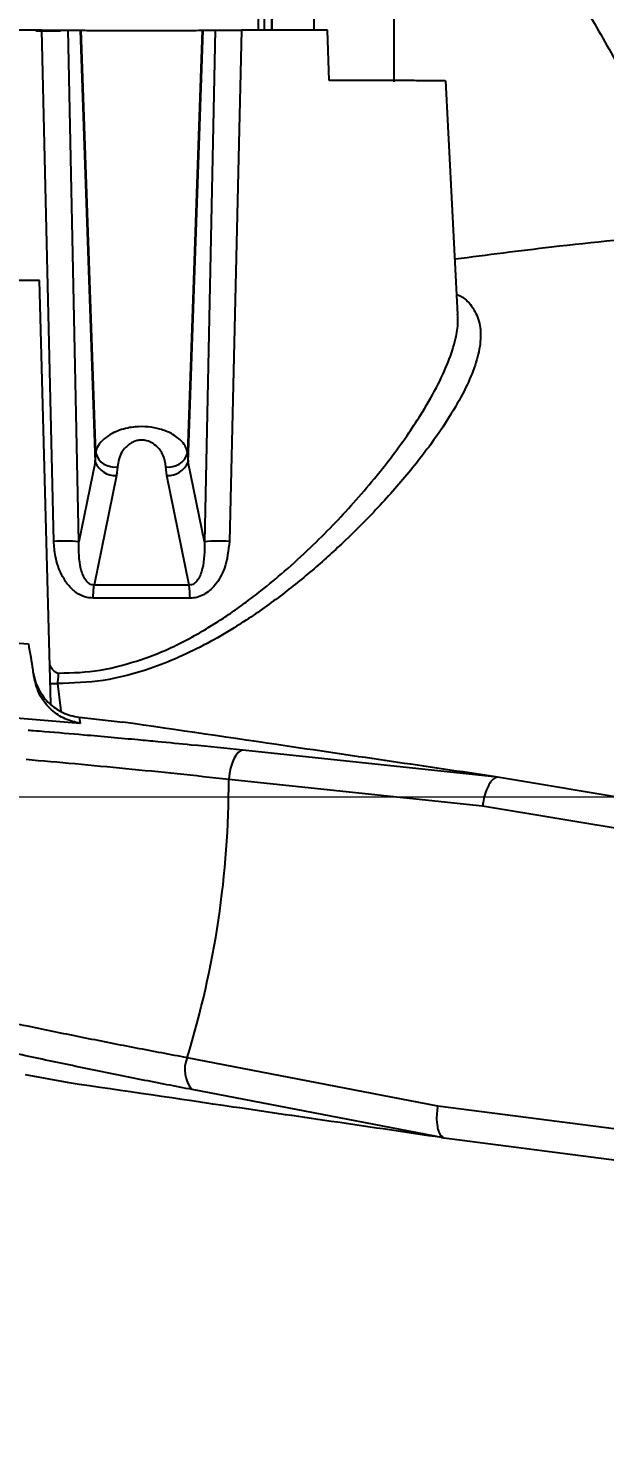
# Model space of a CAD drawing. Header units: millimetres. Extents: x 2003 to 4439, y 563 to 2285.
# Drawn here: x 2892.4 to 2949.7, y 840.8 to 982.2 of the extents above; entities that cross this region are included whole.
import ezdxf

# ---------------------------------------------------------------- set-up
doc = ezdxf.new("R2010")
doc.units = ezdxf.units.MM
doc.layers.add('AM_5', color=3, linetype='Continuous', lineweight=25)
doc.styles.add('SLDTEXTSTYLE1', font='txt.shx', dxfattribs={"width": 0.7, "bigfont": 'gbcbig.shx'})
doc.dimstyles.new('SLDDIMSTYLE12$0', dxfattribs={"dimtxt": 12, "dimasz": 10, "dimexe": 0, "dimexo": 0.0625, "dimgap": 0.875, "dimtad": 1, "dimdec": 1, "dimlfac": 1.8, "dimrnd": 1e-09, "dimzin": 12, "dimdsep": 46, "dimtxsty": 'SLDTEXTSTYLE1', "dimcen": 0.09, "dimdle": 8.16, "dimclrd": 3, "dimclre": 3, "dimadec": 0, "dimazin": 3, "dimtfac": 1, "dimtdec": 1, "dimtofl": 0, "dimtmove": 0, "dimatfit": 3, "dimfxl": 0, "dimfrac": 2, "dimtolj": 1, "dimlwd": 5, "dimlwe": 5, "dimarcsym": 0})
doc.dimstyles.new('SLDDIMSTYLE12$3', dxfattribs={"dimtxt": 12, "dimasz": 10, "dimexe": 0, "dimexo": 0.0625, "dimgap": 0.875, "dimtad": 1, "dimdec": 1, "dimlfac": 1.8, "dimrnd": 1e-09, "dimzin": 12, "dimdsep": 46, "dimtxsty": 'SLDTEXTSTYLE1', "dimcen": 0.09, "dimdle": 8.16, "dimclrd": 3, "dimclre": 3, "dimadec": 0, "dimazin": 3, "dimtfac": 1, "dimtdec": 1, "dimtofl": 0, "dimtmove": 0, "dimatfit": 3, "dimfxl": 0, "dimfrac": 2, "dimtolj": 1, "dimlwd": 5, "dimlwe": 5, "dimarcsym": 0})

# ---------------------------------------------------------------- blocks, each defined once
blk = doc.blocks.new('*D50')
at = {"layer": 'AM_5', "color": 3, "lineweight": 5, "transparency": 16777216}
blk.add_line((2818.38, 906.17), (2818.38, 1083.4), dxfattribs=at)
at = {"layer": 'AM_5', "color": 3, "linetype": 'Continuous', "lineweight": 5, "transparency": 16777216}
for p, q in [((2828.38, 1083.4), (2985.62, 1083.4)), ((2995.62, 979.96), (2995.62, 1083.4))]:
    blk.add_line(p, q, dxfattribs=at)
at = {"layer": 'AM_5', "color": 3, "transparency": 16777216}
for points in [[(2828.38, 1085.07), (2828.38, 1081.73), (2818.38, 1083.4)], [(2985.62, 1085.07), (2985.62, 1081.73), (2995.62, 1083.4)]]:
    blk.add_solid(points, dxfattribs=at)
at = {"layer": 'Defpoints', "color": 0, "transparency": 16777216}
for p in [(2995.62, 1083.4), (2995.62, 979.9), (2818.38, 906.1)]:
    blk.add_point(p, dxfattribs=at)
at = {"layer": 'AM_5', "color": 0, "transparency": 16777216, "insert": (2907, 1090.28), "char_height": 12, "attachment_point": 5, "style": 'SLDTEXTSTYLE1'}
blk.add_mtext('\\A1;178', dxfattribs=at)
blk = doc.blocks.new('*D43')
at = {"layer": 'AM_5', "color": 3, "lineweight": 5, "transparency": 16777216}
blk.add_line((3111.59, 1023.11), (3142.84, 1023.11), dxfattribs=at)
at = {"layer": 'AM_5', "color": 3, "linetype": 'Continuous', "lineweight": 5, "transparency": 16777216}
for p, q in [((3142.84, 1013.11), (3142.84, 915.66)), ((2818.46, 905.66), (3142.84, 905.66))]:
    blk.add_line(p, q, dxfattribs=at)
at = {"layer": 'AM_5', "color": 3, "transparency": 16777216}
for points in [[(3141.17, 1013.11), (3144.51, 1013.11), (3142.84, 1023.11)], [(3141.17, 915.66), (3144.51, 915.66), (3142.84, 905.66)]]:
    blk.add_solid(points, dxfattribs=at)
at = {"layer": 'Defpoints', "color": 0, "transparency": 16777216}
for p in [(3111.53, 1023.11), (2818.39, 905.66), (3142.84, 905.66)]:
    blk.add_point(p, dxfattribs=at)
at = {"layer": 'AM_5', "color": 0, "transparency": 16777216, "insert": (3135.97, 964.39), "char_height": 12, "attachment_point": 5, "rotation": 90, "style": 'SLDTEXTSTYLE1'}
blk.add_mtext('\\A1;115', dxfattribs=at)
blk = doc.blocks.new('*D44')
at = {"layer": 'AM_5', "color": 3, "linetype": 'Continuous', "lineweight": 5, "transparency": 16777216}
blk.add_line((2964.81, 1074.37), (2939, 1042.32), dxfattribs=at)
at = {"layer": 'AM_5', "color": 3, "lineweight": 5, "transparency": 16777216}
for p, q in [((2885.6, 976.12), (2885.78, 976.12)), ((2885.69, 976.03), (2885.69, 976.21))]:
    blk.add_line(p, q, dxfattribs=at)
at = {"layer": 'AM_5', "color": 3, "transparency": 16777216}
blk.add_solid([(2937.71, 1043.37), (2940.3, 1041.27), (2932.73, 1034.53)], dxfattribs=at)
at = {"layer": 'Defpoints', "color": 0, "transparency": 16777216}
for p in [(2932.73, 1034.53), (2838.65, 917.71)]:
    blk.add_point(p, dxfattribs=at)
at = {"layer": 'AM_5', "color": 0, "transparency": 16777216, "insert": (2949.69, 1066.55), "char_height": 12, "attachment_point": 5, "rotation": 51.1543, "style": 'SLDTEXTSTYLE1'}
blk.add_mtext('\\A1;%%C420', dxfattribs=at)

msp = doc.modelspace()

# ---------------------------------------------------------------- linework, layer by layer
at = {"color": 7, "linetype": 'Continuous', "lineweight": 25}
for p, q in [((2915.252, 981.992), (2915.252, 983.492)), ((2915.845, 981.981), (2915.845, 983.491)), ((2916.561, 983.482), (2916.561, 981.982)), ((2916.62, 981.979), (2916.62, 983.479)), ((2920.768, 983.492), (2920.768, 982.032)), ((2928.768, 976.892), (2928.768, 983.492)), ((2893.103, 981.978), (2895.548, 981.98)), ((2894.883, 931.118), (2893.697, 982.04)), ((2897.357, 931.08), (2896.298, 982.037)), ((2896.298, 982.037), (2897.509, 982.026)), ((2897.509, 982.026), (2898.999, 939.007)), ((2897.509, 982.026), (2897.588, 982.025)), ((2899.049, 939.895), (2897.588, 982.025)), ((2909.654, 982.025), (2908.192, 939.895)), ((2908.242, 939.007), (2909.732, 982.026)), ((2909.654, 982.025), (2909.732, 982.026)), ((2909.732, 982.026), (2910.943, 982.037)), ((2910.943, 982.037), (2909.884, 931.08)), ((2913.544, 982.04), (2912.358, 931.118)), ((2922.278, 977.03), (2922.128, 982.03)), ((2935.103, 953.699), (2933.882, 976.979)), ((2894.575, 914.93), (2893.471, 957.094)), ((2898.999, 939.007), (2897.357, 931.08)), ((2898.999, 939.007), (2899.049, 939.895)), ((2908.192, 939.895), (2908.242, 939.007)), ((2909.884, 931.08), (2908.242, 939.007)), ((2901.105, 937.661), (2898.89, 926.761)), ((2901.21, 938.548), (2901.105, 937.661)), ((2906.136, 937.661), (2906.032, 938.548)), ((2908.352, 926.761), (2906.136, 937.661)), ((2883.815, 921.583), (2892.353, 920.895)), ((2892.83, 918.016), (2893.096, 916.978)), ((2894.522, 916.965), (2895.255, 916.947)), ((2895.255, 916.947), (2895.581, 914.238)), ((2897.491, 912.986), (2883.213, 914.136)), ((2897.4, 913.61), (2901.76, 913.116)), ((2897.4, 913.61), (2897.491, 912.986)), ((2939.037, 907.625), (2913.697, 910.304)), ((2964.278, 903.396), (2938.839, 907.669)), ((2912.293, 907.43), (2937.56, 904.786)), ((2937.56, 904.786), (2971.212, 899.173)), ((2933.091, 874.866), (2908.147, 879.674)), ((2896.393, 877.17), (2892.075, 877.962)), ((2933.673, 871.709), (2908.649, 876.504)), ((2966.923, 870.464), (2933.091, 874.866)), ((2933.47, 871.723), (2959.055, 868.424))]:
    msp.add_line(p, q, dxfattribs=at)
at = {"color": 7, "linetype": 'Continuous', "lineweight": 25, "flags": 128}
for points in [[(2908.352, 926.761), (2907.174, 926.761), (2905.992, 926.762), (2904.807, 926.762), (2903.621, 926.762), (2902.434, 926.762), (2901.249, 926.762), (2900.067, 926.761), (2898.89, 926.761)], [(2908.437, 925.453), (2907.238, 925.453), (2906.035, 925.453), (2904.829, 925.453), (2903.621, 925.453), (2902.413, 925.453), (2901.206, 925.453), (2900.003, 925.453), (2898.804, 925.453)], [(2913.697, 910.304), (2913.466, 910.238), (2913.235, 910.068), (2913.012, 909.799), (2912.806, 909.441), (2912.625, 909.008), (2912.476, 908.516), (2912.364, 907.984), (2912.293, 907.43)]]:
    msp.add_lwpolyline(points, dxfattribs=at)
at = {"color": 7, "linetype": 'Continuous', "lineweight": 25}
for centre, radius, start, end in [((2901.049, 939.894), 2.234, 203.39428, 271.42772), ((2900.895, 940.449), 1.927, 196.70211, 279.40565), ((2906.346, 940.449), 1.927, 260.59454, 343.29737), ((2906.192, 939.894), 2.234, 268.57245, 336.60531), ((2895.873, 914.974), 16.174, 84.73329, 93.50893), ((2911.368, 914.974), 16.174, 86.49111, 95.26667), ((2898.412, 925.457), 10.025, 359.97591, 7.47448), ((2818.621, 907.233), 93.672, 342.88971, 0.12059), ((2910.981, 878.498), 3.068, 157.4808, 220.53113)]:
    msp.add_arc(centre, radius, start, end, dxfattribs=at)
for points, knots in [([(2818.188, 736.933), (2820.748, 736.958), (2824.328, 736.993), (2829.598, 737.272), (2834.062, 737.607), (2839.378, 738.173), (2844.947, 738.946), (2850.76, 739.956), (2856.732, 741.212), (2862.808, 742.723), (2868.946, 744.493), (2875.111, 746.527), (2881.274, 748.827), (2887.411, 751.392), (2893.499, 754.223), (2899.519, 757.316), (2905.452, 760.671), (2911.281, 764.283), (2916.991, 768.149), (2922.566, 772.263), (2927.993, 776.62), (2933.259, 781.214), (2938.35, 786.039), (2943.255, 791.086), (2947.962, 796.349), (2952.46, 801.819), (2956.738, 807.488), (2960.787, 813.345), (2964.597, 819.381), (2968.158, 825.587), (2971.463, 831.952), (2974.504, 838.464), (2977.273, 845.114), (2979.764, 851.888), (2981.969, 858.776), (2983.884, 865.765), (2985.502, 872.842), (2986.82, 879.996), (2987.833, 887.213), (2988.538, 894.48), (2988.93, 901.784), (2989.009, 909.112), (2988.772, 916.45), (2988.218, 923.785), (2987.346, 931.102), (2986.156, 938.39), (2984.648, 945.632), (2982.823, 952.817), (2980.682, 959.93), (2978.228, 966.957), (2975.463, 973.886), (2972.391, 980.702), (2969.014, 987.393), (2965.336, 993.945), (2961.362, 1000.345), (2957.097, 1006.58), (2952.546, 1012.638), (2947.714, 1018.506), (2942.607, 1024.173), (2937.23, 1029.625), (2931.784, 1034.673), (2926.31, 1039.325), (2920.852, 1043.595), (2915.227, 1047.637), (2909.446, 1051.445), (2903.518, 1055.013), (2897.456, 1058.335), (2891.27, 1061.406), (2884.973, 1064.219), (2878.58, 1066.771), (2872.105, 1069.057), (2865.567, 1071.073), (2858.992, 1072.816), (2852.419, 1074.281), (2845.925, 1075.462), (2839.636, 1076.359), (2834.112, 1076.943), (2829.229, 1077.31), (2824.405, 1077.55), (2818.431, 1077.667), (2812.914, 1077.557), (2807.645, 1077.285), (2803.18, 1076.948), (2797.864, 1076.383), (2792.295, 1075.609), (2786.482, 1074.599), (2780.511, 1073.343), (2774.435, 1071.833), (2768.297, 1070.062), (2762.131, 1068.028), (2755.968, 1065.728), (2749.831, 1063.163), (2743.743, 1060.333), (2737.723, 1057.239), (2731.791, 1053.884), (2725.962, 1050.272), (2720.252, 1046.407), (2714.676, 1042.292), (2709.249, 1037.935), (2703.983, 1033.341), (2698.892, 1028.516), (2693.987, 1023.469), (2689.28, 1018.206), (2684.782, 1012.736), (2680.504, 1007.068), (2676.455, 1001.21), (2672.646, 995.174), (2669.084, 988.968), (2665.779, 982.603), (2662.737, 976.091), (2659.975, 969.44), (2657.638, 963.158), (2656.359, 959.053), (2655.796, 957.244)], [0, 0, 0, 0, 0.01020738, 0.01427401, 0.02103699, 0.02805607, 0.03558666, 0.0434511, 0.05157826, 0.05991132, 0.06840986, 0.07704394, 0.08579098, 0.09463359, 0.10355821, 0.11255405, 0.12161242, 0.13072624, 0.1398897, 0.14909794, 0.15834689, 0.16763314, 0.17695375, 0.18630622, 0.19568842, 0.20509849, 0.21453484, 0.22399606, 0.23348097, 0.24298851, 0.25251779, 0.26206801, 0.27163852, 0.28122873, 0.29083816, 0.30046642, 0.31011319, 0.31977821, 0.32946132, 0.33916239, 0.34888138, 0.35861831, 0.36837328, 0.37814642, 0.38793798, 0.39774825, 0.40757761, 0.41742653, 0.42729557, 0.4371854, 0.4470968, 0.45703069, 0.46698816, 0.47697044, 0.48697902, 0.49701559, 0.50708218, 0.51718117, 0.52731537, 0.53748817, 0.54770366, 0.5569145, 0.56612256, 0.57532659, 0.5845258, 0.59371913, 0.60290519, 0.61208206, 0.62124705, 0.63039624, 0.63952364, 0.64861966, 0.65766788, 0.66663751, 0.67546331, 0.68397889, 0.69196332, 0.69760555, 0.70350123, 0.71121989, 0.72142727, 0.72549391, 0.73225688, 0.73927596, 0.74680655, 0.754671, 0.76279816, 0.77113122, 0.77962976, 0.78826384, 0.79701087, 0.80585349, 0.81477811, 0.82377394, 0.83283231, 0.84194614, 0.85110959, 0.86031783, 0.86956679, 0.87885303, 0.88817364, 0.89752611, 0.90690831, 0.91631839, 0.92575473, 0.93521596, 0.94470086, 0.95420841, 0.96373768, 0.97328791, 0.98285841, 0.99244862, 1, 1, 1, 1]), ([(2819.004, 1057.622), (2821.404, 1057.585), (2824.763, 1057.532), (2829.705, 1057.228), (2833.895, 1056.872), (2838.882, 1056.281), (2844.103, 1055.481), (2849.549, 1054.443), (2855.137, 1053.159), (2860.816, 1051.621), (2866.545, 1049.823), (2872.288, 1047.763), (2878.019, 1045.439), (2883.711, 1042.851), (2889.343, 1040.001), (2894.894, 1036.891), (2900.348, 1033.524), (2905.685, 1029.905), (2910.891, 1026.038), (2915.95, 1021.929), (2920.848, 1017.585), (2925.571, 1013.013), (2930.107, 1008.219), (2934.443, 1003.214), (2938.567, 998.004), (2942.47, 992.601), (2946.139, 987.014), (2949.565, 981.253), (2952.74, 975.329), (2955.653, 969.254), (2958.298, 963.039), (2960.666, 956.697), (2962.751, 950.24), (2964.546, 943.68), (2966.046, 937.032), (2967.244, 930.308), (2968.141, 923.522), (2968.716, 916.689), (2968.991, 910.622), (2968.939, 906.838), (2968.918, 905.345)], [0, 0, 0, 0, 0.0302952, 0.0423856, 0.0624901, 0.08336, 0.1057536, 0.1291426, 0.1533151, 0.1781023, 0.2033838, 0.2290707, 0.2550958, 0.2814075, 0.3079654, 0.3347376, 0.3616982, 0.3888263, 0.4161047, 0.4435189, 0.4710571, 0.4987089, 0.526466, 0.5543209, 0.5822674, 0.6103001, 0.6384144, 0.6666062, 0.6948723, 0.7232096, 0.7516156, 0.7800883, 0.8086258, 0.8372268, 0.86589, 0.8946146, 0.9234, 0.9522458, 0.9811519, 1, 1, 1, 1]), ([(2893.697, 982.04), (2892.073, 982.038), (2888.823, 982.035), (2884.484, 982.029), (2880.708, 982.021), (2877.648, 982.012), (2875.353, 982.002), (2874.031, 981.991), (2873.48, 981.983), (2873.632, 981.979), (2873.637, 981.979)], [0, 0, 0, 0, 0.142093, 0.2841861, 0.4262791, 0.5683721, 0.7104651, 0.8525582, 0.9946512, 1, 1, 1, 1]), ([(2893.697, 982.04), (2893.834, 982.04), (2894.106, 982.04), (2894.529, 982.04), (2894.931, 982.04), (2895.309, 982.039), (2895.651, 982.039), (2895.942, 982.038), (2896.172, 982.038), (2896.256, 982.037), (2896.298, 982.037)], [0, 0, 0, 0, 0.127216, 0.2544341, 0.3779205, 0.4947282, 0.6206235, 0.7467334, 0.8732952, 1, 1, 1, 1]), ([(2910.943, 982.037), (2910.985, 982.037), (2911.067, 982.038), (2911.294, 982.038), (2911.581, 982.039), (2911.926, 982.039), (2912.312, 982.04), (2912.722, 982.04), (2913.142, 982.04), (2913.41, 982.04), (2913.544, 982.04)], [0, 0, 0, 0, 0.12537833, 0.25054903, 0.376047, 0.50050297, 0.62443865, 0.74994456, 0.87472844, 1, 1, 1, 1]), ([(2933.814, 976.979), (2933.821, 976.981), (2933.839, 976.986), (2933.23, 976.993), (2932.063, 977.002), (2930.339, 977.01), (2928.112, 977.017), (2925.447, 977.024), (2923.335, 977.028), (2922.278, 977.03)], [0, 0, 0, 0, 0.09130658, 0.24275548, 0.39420438, 0.54565329, 0.69710219, 0.8485511, 1, 1, 1, 1]), ([(2956.883, 961.704), (2952.728, 961.301), (2945.358, 960.586), (2938.016, 959.628), (2934.814, 959.211)], [0, 0, 0, 0, 0.5637924, 1, 1, 1, 1]), ([(2893.471, 957.094), (2893.434, 957.095), (2893.361, 957.098), (2892.775, 957.102), (2891.865, 957.106), (2890.63, 957.109), (2889.128, 957.112), (2887.414, 957.114), (2885.555, 957.115), (2884.265, 957.115), (2883.621, 957.115)], [0, 0, 0, 0, 0.12496588, 0.24997076, 0.37497563, 0.49998051, 0.62498538, 0.74999025, 0.87499513, 1, 1, 1, 1]), ([(2934.997, 955.715), (2935.113, 955.664), (2935.853, 955.335), (2936.649, 954.396), (2937.342, 952.895), (2937.41, 951.06), (2936.971, 948.994), (2936.061, 946.7), (2934.592, 943.969), (2932.435, 940.743), (2929.518, 937.072), (2926.368, 933.615), (2923.161, 930.474), (2920.006, 927.684), (2916.577, 924.985), (2913.263, 922.723), (2910.164, 920.922), (2907.373, 919.545), (2903.947, 918.2), (2899.86, 917.096), (2896.767, 916.996), (2895.255, 916.947)], [0, 0, 0, 0, 0.0100416, 0.064236, 0.1195298, 0.1741679, 0.228913, 0.2826087, 0.3380664, 0.4101543, 0.4835122, 0.5567196, 0.6114301, 0.6666193, 0.7218901, 0.7770202, 0.8146224, 0.8517607, 0.888283, 0.9454016, 1, 1, 1, 1]), ([(2903.62, 919.343), (2904.338, 919.61), (2905.782, 920.149), (2907.878, 921.162), (2909.696, 922.173), (2911.277, 923.152), (2912.655, 924.073), (2914.071, 925.088), (2915.83, 926.435), (2917.991, 928.236), (2920.381, 930.423), (2922.664, 932.706), (2924.783, 934.996), (2926.691, 937.227), (2928.469, 939.473), (2930.016, 941.598), (2931.585, 943.971), (2933.012, 946.444), (2934.198, 949.006), (2934.869, 951.157), (2935.14, 952.725), (2935.083, 953.468), (2935.063, 953.731)], [0, 0, 0, 0, 0.037187, 0.0748717, 0.1136171, 0.1395892, 0.1672232, 0.1965337, 0.2275321, 0.2802476, 0.3421573, 0.3993351, 0.456228, 0.5175532, 0.5703857, 0.6300845, 0.6846035, 0.7613765, 0.8365978, 0.9113004, 0.9687005, 1, 1, 1, 1]), ([(2908.192, 939.895), (2908.154, 940.088), (2908.077, 940.483), (2907.594, 941.165), (2906.739, 941.826), (2905.527, 942.317), (2904.269, 942.555), (2903.148, 942.556), (2902.186, 942.413), (2901.392, 942.189), (2900.582, 941.835), (2899.807, 941.31), (2899.27, 940.677), (2899.08, 940.182), (2899.054, 939.94), (2899.049, 939.895)], [0, 0, 0, 0, 0.0779787, 0.1600594, 0.280852, 0.3750705, 0.4562454, 0.5413121, 0.5934965, 0.6532546, 0.7174275, 0.8001176, 0.9013898, 0.981848, 1, 1, 1, 1]), ([(2906.032, 938.548), (2905.971, 938.943), (2905.867, 939.625), (2905.295, 940.453), (2904.663, 940.957), (2904.084, 941.171), (2903.628, 941.214), (2903.246, 941.18), (2902.839, 941.061), (2902.409, 940.826), (2901.992, 940.469), (2901.413, 939.722), (2901.295, 939.042), (2901.21, 938.548)], [0, 0, 0, 0, 0.1748684, 0.3014405, 0.3919947, 0.4632498, 0.499207, 0.5351435, 0.5830373, 0.634939, 0.7016582, 0.7830506, 1, 1, 1, 1]), ([(2898.804, 925.453), (2898.513, 925.481), (2897.894, 925.541), (2897.024, 926.024), (2896.263, 926.773), (2895.515, 927.964), (2895.007, 929.449), (2894.92, 930.617), (2894.883, 931.118)], [0, 0, 0, 0, 0.115598, 0.2450317, 0.3884431, 0.5396564, 0.802334, 1, 1, 1, 1]), ([(2898.89, 926.761), (2898.809, 926.766), (2898.644, 926.777), (2898.333, 926.931), (2897.88, 927.432), (2897.367, 928.839), (2897.361, 930.166), (2897.357, 931.08)], [0, 0, 0, 0, 0.0456546, 0.0934494, 0.2001519, 0.4495712, 1, 1, 1, 1]), ([(2909.884, 931.08), (2909.88, 930.166), (2909.874, 928.837), (2909.361, 927.43), (2908.907, 926.931), (2908.597, 926.777), (2908.432, 926.766), (2908.352, 926.761)], [0, 0, 0, 0, 0.5509774, 0.8002511, 0.9067429, 0.9544192, 1, 1, 1, 1]), ([(2912.358, 931.118), (2912.257, 930.206), (2912.083, 928.635), (2911.073, 926.797), (2910.021, 925.871), (2909.127, 925.503), (2908.664, 925.469), (2908.437, 925.453)], [0, 0, 0, 0, 0.3590095, 0.6185355, 0.8163713, 0.9095226, 1, 1, 1, 1]), ([(2892.353, 920.895), (2892.507, 920.022), (2892.705, 918.905), (2892.851, 917.88), (2892.884, 917.656)], [0, 0, 0, 0, 0.78086058, 1, 1, 1, 1]), ([(2895.371, 917.991), (2896.755, 918.026), (2899.534, 918.095), (2902.255, 918.926), (2903.62, 919.343)], [0, 0, 0, 0, 0.4983256, 1, 1, 1, 1]), ([(2897.491, 912.986), (2896.991, 913.104), (2895.991, 913.341), (2894.628, 914.274), (2893.428, 915.628), (2893.065, 916.98), (2892.884, 917.656)], [0, 0, 0, 0, 0.2505541, 0.5002593, 0.7500544, 1, 1, 1, 1]), ([(2894.474, 918.772), (2894.581, 918.599), (2894.744, 918.334), (2895.026, 918.103), (2895.217, 918.009), (2895.321, 917.997), (2895.371, 917.991)], [0, 0, 0, 0, 0.4865121, 0.7444072, 0.8791826, 1, 1, 1, 1]), ([(2895.255, 916.947), (2895.283, 917.109), (2895.339, 917.431), (2895.36, 917.804), (2895.371, 917.991)], [0, 0, 0, 0, 0.4999997, 1, 1, 1, 1]), ([(2893.096, 916.978), (2893.339, 916.479), (2893.823, 915.483), (2895.065, 914.39), (2896.297, 913.791), (2897.117, 913.656), (2897.4, 913.61)], [0, 0, 0, 0, 0.270985, 0.540835, 0.8409557, 1, 1, 1, 1]), ([(2913.697, 910.304), (2912.001, 910.48), (2909.231, 910.768), (2905.711, 911.108), (2902.155, 911.441), (2898.399, 911.777), (2894.903, 912.072), (2893.122, 912.217), (2892.582, 912.261), (2892.408, 912.275), (2892.345, 912.28)], [0, 0, 0, 0, 0.2501646, 0.4085572, 0.4987242, 0.7484853, 0.9263633, 0.9763214, 0.991455, 1, 1, 1, 1]), ([(2938.839, 907.669), (2931.937, 908.682), (2919.613, 910.493), (2907.215, 912.314), (2901.76, 913.116)], [0, 0, 0, 0, 0.5600002, 1, 1, 1, 1]), ([(2892.114, 909.41), (2893.746, 909.266), (2897.077, 908.972), (2902.118, 908.493), (2907.263, 907.977), (2910.595, 907.615), (2912.293, 907.43)], [0, 0, 0, 0, 0.2354209, 0.48057, 0.7354347, 1, 1, 1, 1]), ([(2938.839, 907.669), (2938.877, 907.663), (2938.954, 907.651), (2939.03, 907.638), (2939.055, 907.629), (2939.051, 907.626), (2939.04, 907.626), (2939.037, 907.625)], [0, 0, 0, 0, 0.3325712, 0.6879646, 0.8313814, 0.949784, 1, 1, 1, 1]), ([(2939.037, 907.625), (2938.888, 907.581), (2938.658, 907.514), (2938.35, 907.156), (2938.056, 906.681), (2937.785, 905.982), (2937.634, 905.302), (2937.578, 904.935), (2937.565, 904.824), (2937.56, 904.786)], [0, 0, 0, 0, 0.2389954, 0.3678324, 0.4996781, 0.7489725, 0.9246806, 0.9739409, 1, 1, 1, 1]), ([(2908.147, 879.674), (2906.469, 879.99), (2903.176, 880.611), (2898.104, 881.617), (2893.142, 882.628), (2889.871, 883.32), (2888.268, 883.659)], [0, 0, 0, 0, 0.2645644, 0.5194287, 0.7645782, 1, 1, 1, 1]), ([(2908.649, 876.504), (2906.981, 876.827), (2903.643, 877.474), (2898.407, 878.538), (2893.062, 879.656), (2889.457, 880.441), (2887.649, 880.834)], [0, 0, 0, 0, 0.2492462, 0.4987214, 0.7485201, 1, 1, 1, 1]), ([(2933.47, 871.723), (2926.569, 872.737), (2914.245, 874.547), (2901.847, 876.369), (2896.393, 877.17)], [0, 0, 0, 0, 0.5600003, 1, 1, 1, 1]), ([(2933.091, 874.866), (2933.084, 874.828), (2933.065, 874.718), (2933.011, 874.351), (2932.957, 873.656), (2933.012, 872.906), (2933.153, 872.364), (2933.343, 871.93), (2933.543, 871.796), (2933.673, 871.709)], [0, 0, 0, 0, 0.0260714, 0.0753362, 0.2510277, 0.500322, 0.6321631, 0.7609986, 1, 1, 1, 1]), ([(2933.673, 871.709), (2933.678, 871.706), (2933.692, 871.7), (2933.675, 871.698), (2933.605, 871.704), (2933.522, 871.716), (2933.47, 871.723)], [0, 0, 0, 0, 0.1147934, 0.2642503, 0.5426543, 1, 1, 1, 1]), ([(2962.918, 865.205), (2962.617, 864.143), (2961.681, 860.838), (2959.774, 855.387), (2957.216, 848.86), (2954.331, 842.448), (2951.145, 836.16), (2947.657, 830.011), (2943.873, 824.016), (2939.796, 818.186), (2935.433, 812.537), (2930.789, 807.082), (2925.87, 801.833), (2920.861, 796.976), (2915.806, 792.504), (2910.748, 788.406), (2905.52, 784.532), (2900.132, 780.891), (2894.596, 777.487), (2888.924, 774.329), (2883.127, 771.422), (2877.219, 768.772), (2871.215, 766.383), (2865.133, 764.26), (2858.993, 762.407), (2852.826, 760.829), (2846.682, 759.531), (2840.673, 758.518), (2835.106, 757.807), (2830.261, 757.362), (2825.791, 757.084), (2821.886, 756.946), (2819.287, 756.937), (2818.238, 756.933)], [0, 0, 0, 0, 0.0170783, 0.0531439, 0.089298, 0.1255445, 0.1618882, 0.1983346, 0.2348901, 0.2715626, 0.3083611, 0.3452967, 0.3823824, 0.4196345, 0.4532144, 0.4867833, 0.5203362, 0.5538698, 0.5873798, 0.6208602, 0.654303, 0.6876965, 0.7210233, 0.7542563, 0.7873511, 0.8202281, 0.8527303, 0.8844984, 0.9144909, 0.939551, 0.9597807, 0.9837802, 1, 1, 1, 1])]:
    msp.add_open_spline(points, degree=3, knots=knots, dxfattribs=at)
for points in [[(2897.588, 982.025), (2897.729, 982.024), (2898.011, 982.02), (2899.428, 982.016), (2901.362, 982.014), (2903.621, 982.013), (2905.879, 982.014), (2907.813, 982.016), (2909.23, 982.02), (2909.512, 982.024), (2909.654, 982.025)], [(2922.128, 982.03), (2920.794, 982.032), (2918.126, 982.036), (2915.071, 982.038), (2913.544, 982.04)], [(2898.804, 925.453), (2898.81, 925.698), (2898.82, 926.188), (2898.867, 926.57), (2898.89, 926.761)]]:
    msp.add_open_spline(points, degree=3, dxfattribs=at)

# ---------------------------------------------------------------- dimensions: what is measured, and where the dimension line sits
at = {"layer": 'AM_5'}
dim = msp.add_linear_dim(base=(2995.62, 1083.401), p1=(2818.38, 906.104), p2=(2995.62, 979.898), angle=360, text='178', dimstyle='SLDDIMSTYLE12$0', override={"dimlfac": 1}, dxfattribs=at)
dim.commit()
dim.dimension.update_dxf_attribs({"geometry": '*D50', "text_midpoint": (2907, 1083.401), "dimtype": 160})
dim = msp.add_diameter_dim_2p(p1=(2838.647, 917.706), p2=(2932.731, 1034.531), text='%%C420', dimstyle='SLDDIMSTYLE12$3', override={"dimlfac": 1, "dimpost": ''}, dxfattribs=at)
dim.commit()
dim.dimension.update_dxf_attribs({"geometry": '*D44', "text_midpoint": (2949.69, 1066.551)})
dim = msp.add_linear_dim(base=(3142.84, 905.664), p1=(3111.529, 1023.108), p2=(2818.395, 905.664), angle=90, text='115', dimstyle='SLDDIMSTYLE12$0', override={"dimlfac": 1, "dimpost": ''}, dxfattribs=at)
dim.commit()
dim.dimension.update_dxf_attribs({"geometry": '*D43', "text_midpoint": (3135.965, 964.386)})

doc.saveas('drawing.dxf')
